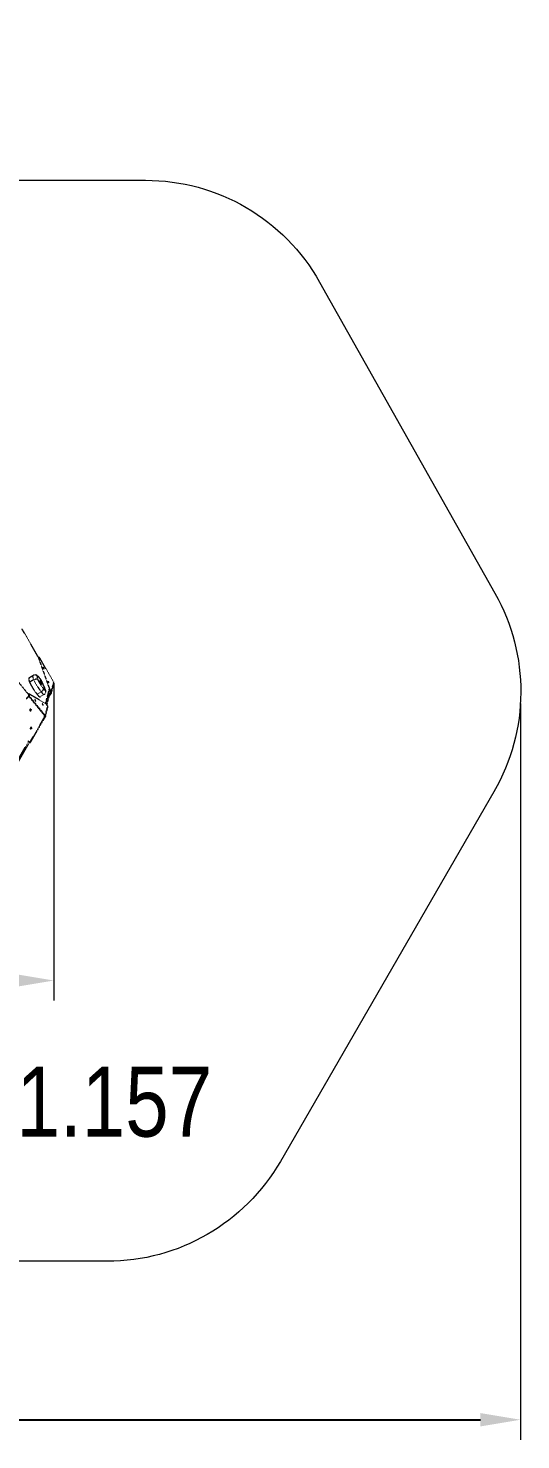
# Model space of a CAD drawing. Header units: millimetres. Extents: x -5934 to 4978, y -3536 to 3518.
# Drawn here: x 2515 to 4978, y -3536 to 3518 of the extents above; entities that cross this region are included whole.
import ezdxf

# ---------------------------------------------------------------- set-up
doc = ezdxf.new("R2010")
doc.units = ezdxf.units.MM
doc.linetypes.add('HIDDEN', pattern=[1.905, 1.27, -0.635])
for name, color, linetype in [('DIKOM_АРТИКУЛ', 7, 'Continuous'), ('DIKOM_ЗОНА', 90, 'Continuous'), ('DIKOM_ОБЪЕКТ', 7, 'Continuous'), ('DIKOM_РАЗМЕР_ЗОНА', 7, 'Continuous'), ('DIKOM_РАЗМЕР_ОБЪЕКТА', 7, 'Continuous')]:
    doc.layers.add(name, color=color, linetype=linetype)
doc.styles.add('style1', font='arialbd.ttf', dxfattribs={"width": 0.8})
doc.dimstyles.new('1-50', dxfattribs={"dimtxt": 300, "dimasz": 200, "dimexe": 100, "dimexo": 0, "dimgap": 100, "dimtad": 1, "dimtxsty": 'style1', "dimcen": 200, "dimclrd": 7, "dimclre": 7, "dimclrt": 7, "dimadec": 1, "dimazin": 2, "dimtfac": 1, "dimtmove": 0, "dimatfit": 2, "dimfxl": 0, "dimlwd": 25, "dimlwe": 18, "dimarcsym": 0})

# ---------------------------------------------------------------- blocks, each defined once
blk = doc.blocks.new('*D0')
at = {"layer": 'Defpoints', "color": 0, "transparency": 16777216}
for p in [(-2296.9, 639), (2643.2, 244.5), (2643.2, -1241.2)]:
    blk.add_point(p, dxfattribs=at)
at = {"layer": 'DIKOM_РАЗМЕР_ОБЪЕКТА', "color": 7, "lineweight": 18, "transparency": 16777216}
for p, q in [((-2296.9, 639), (-2296.9, -1341.2)), ((2643.2, 244.5), (2643.2, -1341.2))]:
    blk.add_line(p, q, dxfattribs=at)
at = {"layer": 'DIKOM_РАЗМЕР_ОБЪЕКТА', "color": 7, "lineweight": 25, "transparency": 16777216}
blk.add_line((-2096.9, -1241.2), (2443.2, -1241.2), dxfattribs=at)
at = {"layer": 'DIKOM_РАЗМЕР_ОБЪЕКТА', "color": 7, "transparency": 16777216}
for points in [[(-2096.9, -1207.9), (-2096.9, -1274.5), (-2296.9, -1241.2)], [(2443.2, -1207.9), (2443.2, -1274.5), (2643.2, -1241.2)]]:
    blk.add_solid(points, dxfattribs=at)
at = {"layer": 'DIKOM_РАЗМЕР_ОБЪЕКТА', "color": 7, "transparency": 16777216, "insert": (101.5, -873.1), "char_height": 300, "attachment_point": 5, "style": 'style1'}
blk.add_mtext('{\\fArial|b0|i0|c204|p34;\\H1.75x;4950}', dxfattribs=at)
blk = doc.blocks.new('*D2')
at = {"layer": 'Defpoints', "color": 0, "transparency": 16777216}
for p in [(-2311.1, 3518.5), (-5291.9, -2644.4), (2643.3, -2644.4)]:
    blk.add_point(p, dxfattribs=at)
at = {"layer": 'DIKOM_РАЗМЕР_ЗОНА', "color": 7, "lineweight": 18, "transparency": 16777216}
for p, q in [((-2311.1, 3518.5), (-5391.9, 3518.5)), ((2643.3, -2644.4), (-5391.9, -2644.4))]:
    blk.add_line(p, q, dxfattribs=at)
at = {"layer": 'DIKOM_РАЗМЕР_ЗОНА', "color": 7, "lineweight": 25, "transparency": 16777216}
blk.add_line((-5291.9, 3318.5), (-5291.9, -2444.4), dxfattribs=at)
at = {"layer": 'DIKOM_РАЗМЕР_ЗОНА', "color": 7, "transparency": 16777216}
for points in [[(-5325.3, 3318.5), (-5258.6, 3318.5), (-5291.9, 3518.5)], [(-5325.3, -2444.4), (-5258.6, -2444.4), (-5291.9, -2644.4)]]:
    blk.add_solid(points, dxfattribs=at)
at = {"layer": 'DIKOM_РАЗМЕР_ЗОНА', "color": 7, "transparency": 16777216, "insert": (-5660, 631.4), "char_height": 300, "attachment_point": 5, "rotation": 90, "style": 'style1'}
blk.add_mtext('{\\fArial|b0|i0|c204|p34;\\H1.75x;6150}', dxfattribs=at)
blk = doc.blocks.new('*D3')
at = {"layer": 'Defpoints', "color": 0, "transparency": 16777216}
for p in [(-4645.2, 715.4), (4976.7, 143.6), (4976.7, -3436.4)]:
    blk.add_point(p, dxfattribs=at)
at = {"layer": 'DIKOM_РАЗМЕР_ЗОНА', "color": 7, "lineweight": 18, "transparency": 16777216}
for p, q in [((-4645.2, 715.4), (-4645.2, -3536.4)), ((4976.7, 143.6), (4976.7, -3536.4))]:
    blk.add_line(p, q, dxfattribs=at)
at = {"layer": 'DIKOM_РАЗМЕР_ЗОНА', "color": 7, "lineweight": 25, "transparency": 16777216}
blk.add_line((-4445.2, -3436.4), (4776.7, -3436.4), dxfattribs=at)
at = {"layer": 'DIKOM_РАЗМЕР_ЗОНА', "color": 7, "transparency": 16777216}
for points in [[(-4445.2, -3403.1), (-4445.2, -3469.8), (-4645.2, -3436.4)], [(4776.7, -3403.1), (4776.7, -3469.8), (4976.7, -3436.4)]]:
    blk.add_solid(points, dxfattribs=at)
at = {"layer": 'DIKOM_РАЗМЕР_ЗОНА', "color": 7, "transparency": 16777216, "insert": (87.7, -3068.4), "char_height": 300, "attachment_point": 5, "style": 'style1'}
blk.add_mtext('{\\fArial|b0|i0|c204|p34;\\H1.75x;9600}', dxfattribs=at)

msp = doc.modelspace()

# ---------------------------------------------------------------- linework, layer by layer
at = {"layer": 'DIKOM_ЗОНА', "color": 3, "lineweight": 15}
msp.add_lwpolyline([(-2768.499, -1884.673, -0.27062281), (-3639.467, -1376.013), (-4517.161, 179.822, -0.26543486), (-4511.928, 1171.666), (-3443.941, 3018.99, -0.26779327), (-2578.206, 3518.487), (-2043.939, 3518.487, -0.10644106), (-1632.378, 3429.868), (-342.56, 2847.412, 0.10644106), (69.002, 2758.794), (3100.753, 2758.794, -0.27062281), (3971.721, 2250.134), (4849.416, 694.299, -0.26543486), (4844.182, -297.545), (3776.195, -2144.87, -0.26779327), (2910.461, -2644.366), (2376.194, -2644.366, -0.10644106), (1964.632, -2555.748), (674.814, -1973.291, 0.10644106), (263.252, -1884.673)], format="xyb", close=True, dxfattribs=at)
at = {"layer": 'DIKOM_ОБЪЕКТ', "color": 7, "linetype": 'HIDDEN', "lineweight": 15}
for p, q in [((2564.816, 375.225), (2483.984, 515.918)), ((2564.985, 375.327), (2484.154, 516.02)), ((2565.299, 375.516), (2564.642, 375.12)), ((2565.425, 373.588), (2564.769, 373.192)), ((2565.356, 375.542), (2569.174, 376.799)), ((2565.425, 373.588), (2620.475, 218.134)), ((2642.136, 249.825), (2569.174, 376.799)), ((2384.782, 350.26), (2515.526, 189.349)), ((2540.382, 283.839), (2519.568, 271.299)), ((2542.338, 262.493), (2521.524, 249.953)), ((2601.741, 143.335), (2620.595, 215.977)), ((2619.818, 217.739), (2620.475, 218.134)), ((2622.526, 214.228), (2621.511, 213.616)), ((2622.526, 214.228), (2630.386, 202.648)), ((2630.386, 202.648), (2642.195, 248.135)), ((2631.199, 198.131), (2643.024, 243.684)), ((2640.865, 250.195), (2640.968, 250.257)), ((2640.968, 250.257), (2642.136, 249.825)), ((2641.297, 249.32), (2642.136, 249.825)), ((2642.195, 248.135), (2641.302, 249.314)), ((2505.324, 168.279), (2516.737, 180.206)), ((2506.69, 167.49), (2518.102, 179.418)), ((2518.036, 190.481), (2515.539, 188.976)), ((2515.539, 188.976), (2516.773, 180.279)), ((2518.201, 191.312), (2515.715, 189.814)), ((2518.102, 179.418), (2516.737, 180.206)), ((2516.773, 180.279), (2519.27, 181.784)), ((2516.773, 180.279), (2516.916, 180.103)), ((2518.036, 190.481), (2519.27, 181.784)), ((2598.381, 80.633), (2518.102, 179.418)), ((2601.772, 143.317), (2518.801, 191.208)), ((2519.27, 181.784), (2599.549, 82.999)), ((2580.008, 201.967), (2559.194, 189.427)), ((2574.349, 176.639), (2595.162, 189.178)), ((2603.579, 141.493), (2621.502, 210.552)), ((2604.286, 140.498), (2622.201, 209.523)), ((2608.052, 134.95), (2625.967, 203.975)), ((2621.548, 182.403), (2619.963, 180.843)), ((2621.548, 182.403), (2620.522, 182.995)), ((2621.359, 186.219), (2623.403, 185.039)), ((2621.502, 210.552), (2627.889, 201.144)), ((2627.979, 198.145), (2621.894, 188.281)), ((2630.566, 196.651), (2623.403, 185.039)), ((2627.889, 201.144), (2630.386, 202.648)), ((2628.379, 199.685), (2627.979, 198.145)), ((2627.979, 198.145), (2630.566, 196.651)), ((2522.935, 108.702), (2522.8, 108.633)), ((2523.719, -49.802), (2596.997, 77.118)), ((2526.184, -51.225), (2599.496, 75.753)), ((2595.632, 77.906), (2595.236, 78.025)), ((2595.399, 77.673), (2595.673, 77.516)), ((2595.632, 77.906), (2596.997, 77.118)), ((2595.636, 78.75), (2598.381, 80.633)), ((2596.997, 77.118), (2595.673, 77.516)), ((2599.047, 76.287), (2596.734, 77.622)), ((2597.803, 79.124), (2597.038, 77.942)), ((2597.038, 77.942), (2599.625, 76.448)), ((2597.474, 81.749), (2599.549, 82.999)), ((2598.154, 80.477), (2597.803, 79.124)), ((2598.096, 79.798), (2597.803, 79.124)), ((2597.803, 79.124), (2600.39, 77.63)), ((2599.549, 82.999), (2598.865, 85.294)), ((2599.015, 84.791), (2599.368, 85.004)), ((2599.368, 85.004), (2600.21, 83.628)), ((2599.491, 83.194), (2600.21, 83.628)), ((2600.39, 77.63), (2599.625, 76.448)), ((2600.21, 83.628), (2612.016, 129.11)), ((2601.005, 79.042), (2612.828, 124.593)), ((2604.156, 140.69), (2612.016, 129.11)), ((2525.673, 17.443), (2525.54, 17.375)), ((2394.264, -258.195), (2516.864, -45.845)), ((2399.782, -261.38), (2522.382, -49.031)), ((2513.154, -43.703), (2523.719, -49.802))]:
    msp.add_line(p, q, dxfattribs=at)
at = {"layer": 'DIKOM_ОБЪЕКТ', "color": 7, "linetype": 'HIDDEN', "lineweight": 15, "flags": 128}
for points in [[(2565.356, 375.542), (2565.243, 375.472), (2565.164, 375.347), (2565.119, 375.169), (2565.11, 374.941), (2565.137, 374.665), (2565.199, 374.344), (2565.295, 373.984), (2565.425, 373.588)], [(2542.338, 262.493), (2541.167, 265.777), (2540.198, 268.861), (2539.438, 271.719), (2538.894, 274.329), (2538.569, 276.669), (2538.466, 278.722), (2538.587, 280.471), (2538.929, 281.902), (2539.491, 283.003), (2540.268, 283.766), (2540.38, 283.837)], [(2592.224, 317.566), (2592.844, 316.988), (2593.341, 316.7), (2593.675, 316.725), (2593.82, 317.061), (2593.762, 317.681), (2593.508, 318.534), (2593.078, 319.552), (2592.505, 320.652), (2591.838, 321.745), (2591.13, 322.742), (2590.438, 323.563), (2589.819, 324.141), (2589.322, 324.429), (2588.987, 324.404), (2588.843, 324.068), (2588.9, 323.449), (2589.155, 322.595), (2589.585, 321.577), (2590.157, 320.477), (2590.824, 319.384), (2591.532, 318.387), (2592.224, 317.566)], [(2591.181, 318.862), (2591.343, 318.899), (2591.506, 319.207), (2591.467, 319.802), (2591.231, 320.636), (2590.816, 321.642), (2590.459, 322.361)], [(2519.568, 271.299), (2519.454, 271.227), (2518.677, 270.464), (2518.115, 269.362), (2517.773, 267.932), (2517.652, 266.183), (2517.755, 264.13), (2518.08, 261.79), (2518.624, 259.18), (2519.384, 256.322), (2520.353, 253.238), (2521.524, 249.953)], [(2561.917, 278.815), (2561.017, 278.7), (2560.296, 278.278), (2559.761, 277.556), (2559.418, 276.538), (2559.27, 275.237), (2559.318, 273.664), (2559.563, 271.836), (2560.001, 269.77), (2560.628, 267.488), (2561.438, 265.012)], [(2582.714, 254.093), (2581.1, 256.888), (2579.409, 259.647), (2577.662, 262.334), (2575.881, 264.916), (2574.088, 267.36), (2572.305, 269.637), (2570.556, 271.716), (2568.861, 273.573), (2567.243, 275.184), (2565.721, 276.529), (2564.314, 277.591), (2563.041, 278.356), (2561.917, 278.815)], [(2581.738, 241.574), (2582.148, 241.687), (2582.373, 242.1), (2582.405, 242.798), (2582.241, 243.751), (2581.889, 244.92), (2581.362, 246.258), (2580.684, 247.709), (2579.88, 249.215), (2578.985, 250.713), (2578.034, 252.143), (2577.068, 253.445), (2576.124, 254.566), (2575.243, 255.462), (2574.459, 256.093), (2573.806, 256.436), (2573.309, 256.476), (2572.99, 256.212), (2572.861, 255.653), (2572.927, 254.823), (2573.187, 253.757), (2573.628, 252.497), (2574.234, 251.095), (2574.979, 249.609), (2575.833, 248.1), (2576.76, 246.628), (2577.724, 245.255), (2578.684, 244.037), (2579.601, 243.024), (2580.438, 242.256), (2581.16, 241.766), (2581.738, 241.574)], [(2583.235, 252.446), (2583.334, 252.444), (2583.385, 252.524), (2583.383, 252.68), (2583.33, 252.902), (2583.227, 253.174), (2583.084, 253.477), (2582.908, 253.79), (2582.714, 254.093)], [(2592.059, 216.471), (2593.342, 214.726), (2594.608, 213.168), (2595.821, 211.84), (2596.948, 210.777), (2597.959, 210.009), (2598.825, 209.557), (2599.522, 209.433), (2600.032, 209.641), (2600.342, 210.176), (2600.441, 211.021), (2600.328, 212.155), (2600.005, 213.546), (2599.483, 215.156), (2598.773, 216.941)], [(2616.897, 247.895), (2617.516, 247.317), (2618.013, 247.029), (2618.347, 247.054), (2618.492, 247.39), (2618.434, 248.01), (2618.18, 248.863), (2617.75, 249.881), (2617.178, 250.981), (2616.51, 252.074), (2615.802, 253.071), (2615.11, 253.892), (2614.491, 254.47), (2613.994, 254.758), (2613.659, 254.734), (2613.515, 254.398), (2613.572, 253.778), (2613.827, 252.924), (2614.257, 251.906), (2614.829, 250.806), (2615.496, 249.713), (2616.205, 248.716), (2616.897, 247.895)], [(2615.852, 249.194), (2616.013, 249.231), (2616.176, 249.538), (2616.138, 250.133), (2615.901, 250.967), (2615.486, 251.973), (2615.128, 252.695)], [(2515.539, 188.976), (2515.515, 189.249), (2515.526, 189.474), (2515.573, 189.649), (2515.655, 189.77), (2515.704, 189.807)], [(2518.801, 191.208), (2518.595, 191.307), (2518.416, 191.352), (2518.268, 191.341), (2518.152, 191.275), (2518.071, 191.153), (2518.024, 190.979), (2518.012, 190.754), (2518.036, 190.481)], [(2552.776, 156.391), (2552.639, 157.111), (2552.311, 158.04), (2551.819, 159.101), (2551.202, 160.209), (2550.512, 161.274), (2549.803, 162.21), (2549.134, 162.941), (2548.558, 163.407), (2548.122, 163.571), (2547.861, 163.42), (2547.797, 162.966), (2547.935, 162.246), (2548.263, 161.317), (2548.755, 160.256), (2549.371, 159.148), (2550.061, 158.083), (2550.77, 157.147), (2551.439, 156.417), (2552.016, 155.95), (2552.452, 155.786), (2552.712, 155.937), (2552.776, 156.391)], [(2559.194, 189.427), (2560.977, 187.062), (2562.74, 184.874), (2564.461, 182.891), (2566.12, 181.137), (2567.695, 179.635), (2569.168, 178.401), (2570.521, 177.452), (2571.736, 176.8), (2572.798, 176.452), (2573.696, 176.413), (2574.349, 176.639)], [(2595.163, 189.179), (2594.51, 188.952), (2593.612, 188.991), (2592.55, 189.339), (2591.335, 189.992), (2589.982, 190.941), (2588.509, 192.174), (2586.934, 193.677), (2585.275, 195.43), (2583.553, 197.413), (2581.791, 199.601), (2580.008, 201.967)], [(2589.962, 134.927), (2589.825, 135.648), (2589.497, 136.576), (2589.005, 137.638), (2588.388, 138.746), (2587.698, 139.811), (2586.989, 140.746), (2586.32, 141.477), (2585.744, 141.943), (2585.308, 142.108), (2585.047, 141.957), (2584.983, 141.503), (2585.121, 140.782), (2585.449, 139.854), (2585.941, 138.792), (2586.557, 137.684), (2587.247, 136.619), (2587.956, 135.684), (2588.625, 134.953), (2589.201, 134.487), (2589.637, 134.322), (2589.898, 134.473), (2589.962, 134.927)], [(2526.011, 106.835), (2527.149, 107.079), (2528.223, 107.654), (2529.144, 108.514), (2529.839, 109.589), (2530.251, 110.793), (2530.346, 112.026), (2530.118, 113.191), (2529.584, 114.192), (2528.788, 114.948), (2527.794, 115.397), (2526.683, 115.505), (2525.544, 115.261), (2524.471, 114.686), (2523.549, 113.826), (2522.854, 112.75), (2522.443, 111.547), (2522.347, 110.313), (2522.575, 109.149), (2523.109, 108.148), (2523.906, 107.392), (2524.899, 106.942), (2526.011, 106.835)], [(2527.866, 115.377), (2528.218, 114.98), (2528.752, 113.98), (2528.981, 112.815), (2528.885, 111.581), (2528.473, 110.378), (2527.779, 109.303), (2526.857, 108.443), (2525.784, 107.867), (2524.645, 107.623), (2523.534, 107.731), (2523.462, 107.751)], [(2528.751, 15.575), (2529.889, 15.819), (2530.963, 16.394), (2531.884, 17.254), (2532.579, 18.33), (2532.991, 19.533), (2533.087, 20.767), (2532.858, 21.931), (2532.324, 22.932), (2531.528, 23.688), (2530.534, 24.138), (2529.423, 24.245), (2528.284, 24.001), (2527.211, 23.426), (2526.289, 22.566), (2525.595, 21.491), (2525.183, 20.287), (2525.087, 19.053), (2525.315, 17.889), (2525.849, 16.888), (2526.646, 16.132), (2527.64, 15.682), (2528.751, 15.575)], [(2530.606, 24.118), (2530.959, 23.721), (2531.493, 22.72), (2531.721, 21.555), (2531.625, 20.322), (2531.213, 19.118), (2530.519, 18.043), (2529.597, 17.183), (2528.524, 16.608), (2527.385, 16.364), (2526.274, 16.471), (2526.202, 16.491)], [(2523.719, -49.802), (2524.303, -50.139), (2524.823, -50.44), (2525.27, -50.698), (2525.635, -50.908), (2525.911, -51.068), (2526.093, -51.173), (2526.178, -51.222), (2526.184, -51.225)]]:
    msp.add_lwpolyline(points, dxfattribs=at)
at = {"layer": 'DIKOM_ОБЪЕКТ', "color": 7, "linetype": 'HIDDEN', "lineweight": 15}
for centre, radius, start, end in [((2819.015, 393.122), 330.149, 205.6993277, 218.0957826), ((2840.228, 405.909), 330.616, 205.7081166, 218.0869937), ((2803.654, 383.88), 269.812, 206.1396174, 218.3500858), ((2836.526, 342.145), 268.705, 199.5006783, 207.77183), ((2637.586, 224.628), 18.302, 200.782123, 214.6274921), ((2596.181, 135.849), 9.329, 31.2584381, 53.1748921), ((2607.951, 193.94), 17.832, 319.6840067, 330.0534818), ((2625.634, 199.575), 2.747, 328.619159, 34.8207587), ((2625.877, 199.511), 5.493, 328.618321, 34.8215967), ((2520.914, 112.646), 4.431, 297.1316944, 30.1254244), ((2522.202, 111.904), 4.635, 293.0707706, 45.691903), ((2607.445, 125.956), 5.553, 345.788095, 34.6048366), ((2523.651, 21.386), 4.431, 297.1578953, 30.1102437), ((2524.939, 20.644), 4.635, 293.0974209, 45.6792304)]:
    msp.add_arc(centre, radius, start, end, dxfattribs=at)
for centre, major_axis, ratio, start_param, end_param in [((2641.366, 249.563), (-0.474, 0.694), 0.23572631, 5.96229189, 8.05668699), ((2596.074, 78.211), (0.782, 0.391), 0.78851568, 1.7444904, 3.8388855), ((2596.973, 77.692), (0.426, 0.703), 0.09401071, 1.26619084, 1.80002629), ((2599.304, 84.755), (-0.446, 0.802), 0.19781629, 4.91685969, 7.0112548), ((2599.561, 76.198), (0.426, 0.703), 0.09401071, 1.26619084, 2.01953092)]:
    msp.add_ellipse(centre, major_axis=major_axis, ratio=ratio, start_param=start_param, end_param=end_param, dxfattribs=at)
for points, knots in [([(2550.661, 286.223), (2550.103, 286.258), (2548.845, 286.338), (2546.832, 286.161), (2544.689, 285.735), (2542.567, 284.982), (2541.111, 284.333), (2540.416, 283.852), (2540.374, 283.822)], [0, 0, 0, 0, 0.16275335, 0.36652432, 0.56818904, 0.76866886, 0.98597123, 1, 1, 1, 1]), ([(2550.659, 286.189), (2551.03, 286.174), (2552.192, 286.125), (2554.113, 285.59), (2556.319, 284.626), (2558.348, 283.248), (2560.282, 281.383), (2561.388, 279.795), (2561.905, 278.838), (2561.917, 278.815)], [0, 0, 0, 0, 0.07979667, 0.25035419, 0.42585833, 0.59651016, 0.77210228, 0.99459771, 1, 1, 1, 1]), ([(2583.069, 254.327), (2582.907, 254.615), (2582.195, 255.879), (2580.872, 258.107), (2579.084, 260.975), (2577.236, 263.777), (2575.342, 266.496), (2573.406, 269.118), (2571.432, 271.633), (2569.414, 274.034), (2567.336, 276.322), (2565.158, 278.509), (2562.796, 280.617), (2560.452, 282.395), (2558.183, 283.803), (2556.141, 284.81), (2554.453, 285.471), (2553.407, 285.743), (2553.076, 285.83)], [0, 0, 0, 0, 0.01957627, 0.08593286, 0.15225993, 0.21868924, 0.28542328, 0.35271595, 0.42089892, 0.49042866, 0.56200118, 0.63673859, 0.71654434, 0.80422213, 0.86814703, 0.9243332, 0.97605472, 1, 1, 1, 1]), ([(2542.338, 262.493), (2543.042, 262.893), (2544.47, 263.706), (2546.773, 264.713), (2549.142, 265.537), (2551.485, 266.129), (2553.776, 266.485), (2555.918, 266.588), (2557.887, 266.435), (2559.819, 265.975), (2560.912, 265.414), (2561.432, 265.016), (2561.438, 265.012)], [0, 0, 0, 0, 0.10431151, 0.21165899, 0.31596639, 0.42328014, 0.52798608, 0.6356769, 0.74139425, 0.85010351, 0.99828489, 1, 1, 1, 1]), ([(2580.008, 201.967), (2580.697, 202.401), (2582.096, 203.284), (2584.107, 204.816), (2586.006, 206.466), (2587.706, 208.177), (2589.189, 209.923), (2590.391, 211.626), (2591.299, 213.265), (2591.939, 214.928), (2592.08, 215.953), (2592.059, 216.464), (2592.059, 216.471)], [0, 0, 0, 0, 0.105384842, 0.213829561, 0.319214284, 0.427650644, 0.533135749, 0.641666151, 0.747421946, 0.856222377, 0.997846227, 1, 1, 1, 1]), ([(2582.714, 254.093), (2582.716, 254.095), (2582.906, 254.289), (2583.119, 254.398), (2583.061, 254.325), (2583.057, 254.32)], [0, 0, 0, 0, 0.01102444, 0.93871024, 1, 1, 1, 1]), ([(2585.644, 247.787), (2585.617, 247.974), (2585.51, 248.69), (2585.157, 249.923), (2584.567, 251.531), (2583.868, 253.016), (2583.294, 253.935), (2583.054, 254.319)], [0, 0, 0, 0, 0.080012831, 0.306704632, 0.543138238, 0.809134837, 1, 1, 1, 1]), ([(2583.235, 252.446), (2583.24, 252.439), (2583.597, 251.924), (2584.265, 250.926), (2584.969, 249.675), (2585.209, 248.887), (2585.292, 248.613)], [0, 0, 0, 0, 0.00515435, 0.38913748, 0.78721916, 1, 1, 1, 1]), ([(2599.81, 215.926), (2599.634, 216.264), (2598.682, 218.092), (2597.027, 221.382), (2594.898, 225.754), (2592.898, 230.039), (2591.031, 234.219), (2589.302, 238.276), (2587.724, 242.184), (2586.396, 245.648), (2585.659, 247.734), (2585.343, 248.63)], [0, 0, 0, 0, 0.02868732, 0.15525156, 0.28158789, 0.40760343, 0.53321682, 0.65834177, 0.78287777, 0.90669538, 1, 1, 1, 1]), ([(2595.153, 189.202), (2595.665, 189.523), (2596.793, 190.228), (2598.302, 191.601), (2599.682, 193.198), (2600.803, 194.915), (2601.68, 196.708), (2602.319, 198.547), (2602.735, 200.407), (2602.947, 202.273), (2602.97, 204.152), (2602.814, 206.084), (2602.463, 208.164), (2601.87, 210.511), (2601.039, 212.967), (2600.317, 214.79), (2599.908, 215.698), (2599.857, 215.813)], [0, 0, 0, 0, 0.05703898, 0.12550695, 0.19197652, 0.25679817, 0.32030165, 0.38285151, 0.44491824, 0.50720971, 0.57091763, 0.6381215, 0.71242078, 0.79942865, 0.90180095, 0.98753192, 1, 1, 1, 1]), ([(2598.773, 216.941), (2598.78, 216.937), (2599.22, 216.683), (2599.677, 216.343), (2599.805, 215.873), (2599.825, 215.8)], [0, 0, 0, 0, 0.01190905, 0.84673712, 1, 1, 1, 1]), ([(2643.01, 243.689), (2643.024, 243.722), (2643.228, 244.21), (2643.235, 245.255), (2643.033, 246.767), (2642.488, 247.656), (2642.195, 248.135)], [0, 0, 0, 0, 0.021686677, 0.327002054, 0.637110857, 1, 1, 1, 1]), ([(2596.737, 77.62), (2596.617, 77.671), (2596.35, 77.785), (2595.886, 77.864), (2595.632, 77.906)], [0, 0, 0, 0, 0.45244181, 1, 1, 1, 1]), ([(2599.447, 75.782), (2599.474, 75.834), (2599.533, 75.947), (2599.116, 76.278), (2598.308, 76.648), (2597.456, 76.953), (2596.997, 77.118)], [0, 0, 0, 0, 0.20892997, 0.45580421, 0.70657912, 1, 1, 1, 1]), ([(2597.789, 81.939), (2597.903, 81.718), (2598.067, 81.402), (2598.104, 81.062), (2598.115, 80.96)], [0, 0, 0, 0, 0.69907864, 1, 1, 1, 1]), ([(2600.21, 83.628), (2600.491, 83.089), (2601.005, 82.101), (2601.223, 80.52), (2601.094, 78.999), (2600.637, 78.11), (2600.39, 77.63)], [0, 0, 0, 0, 0.27319344, 0.50001189, 0.73039159, 1, 1, 1, 1])]:
    msp.add_open_spline(points, degree=3, knots=knots, dxfattribs=at)

# ---------------------------------------------------------------- texts
at = {"layer": 'DIKOM_АРТИКУЛ', "insert": (1702.888, -1671.253), "char_height": 350, "width": 1759.4069, "attachment_point": 1, "style": 'style1'}
msp.add_mtext('{\\fArial|b0|i0|c204|p34;МФ-1.157}', dxfattribs=at)

# ---------------------------------------------------------------- dimensions: what is measured, and where the dimension line sits
at = {"layer": 'DIKOM_РАЗМЕР_ЗОНА'}
dim = msp.add_linear_dim(base=(-5291.948, -2644.366), p1=(-2311.073, 3518.487), p2=(2643.327, -2644.366), angle=90, text='{\\fArial|b0|i0|c204|p34;\\H1.75x;6150}', dimstyle='1-50', dxfattribs=at)
dim.commit()
dim.dimension.update_dxf_attribs({"geometry": '*D2', "text_midpoint": (-5291.948, 631.362), "dimtype": 160})
dim = msp.add_linear_dim(base=(4976.687, -3436.446), p1=(-4645.215, 715.379), p2=(4976.687, 143.643), text='{\\fArial|b0|i0|c204|p34;\\H1.75x;9600}', dimstyle='1-50', dxfattribs=at)
dim.commit()
dim.dimension.update_dxf_attribs({"geometry": '*D3', "text_midpoint": (87.741, -3436.446), "dimtype": 160})
at = {"layer": 'DIKOM_РАЗМЕР_ОБЪЕКТА'}
dim = msp.add_linear_dim(base=(2643.204, -1241.198), p1=(-2296.887, 638.997), p2=(2643.204, 244.499), text='{\\fArial|b0|i0|c204|p34;\\H1.75x;4950}', dimstyle='1-50', dxfattribs=at)
dim.commit()
dim.dimension.update_dxf_attribs({"geometry": '*D0', "text_midpoint": (101.53, -1241.198), "dimtype": 160})

doc.saveas('drawing.dxf')
